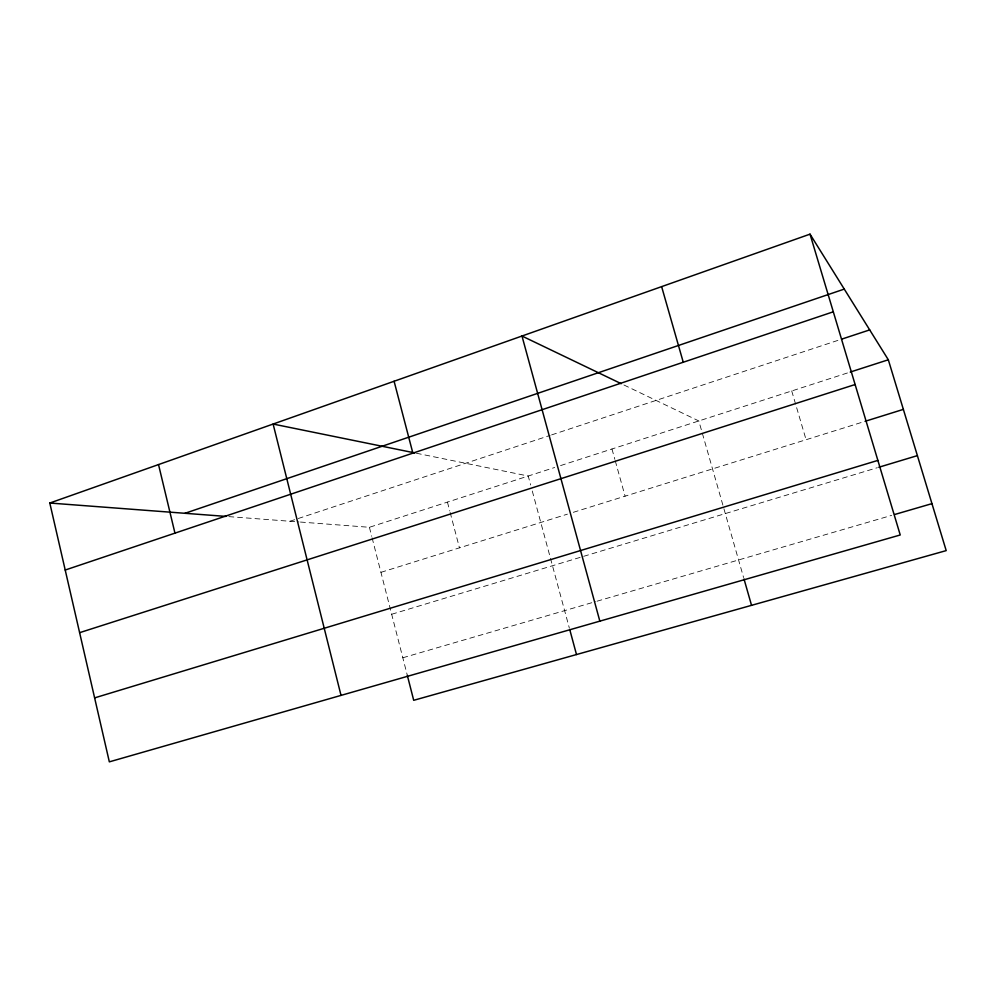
<?xml version="1.0" encoding="UTF-8"?>
<svg xmlns="http://www.w3.org/2000/svg" width="996" height="996" viewBox="0 0 996 996"><rect width="100%" height="100%" fill="white"/><g stroke="black" fill="none" stroke-linecap="round" stroke-linejoin="round"><path stroke-width="0.75" stroke-dasharray="4.98 3.74" d="M289.936 521.257L550.153 435.377M551.61 434.891L838.707 340.122M300.443 522.053L369.404 527.295L554.672 467.485M560.549 465.593L848.804 372.529M380.933 572.327L567.409 514.16M573.323 512.317L863.569 421.794M391.677 614.258L877.327 467.709M402.82 657.771L595.533 601.634M597.015 601.211L891.619 515.38M228.868 516.625L298.937 521.941M416.365 453.23L528.229 476.026L530.656 485.015M623.932 384.991L698.818 420.947L743.589 577.531M791.72 390.955L806.088 439.722M611.967 448.984L614.843 459.305M615.254 460.787L625.09 496.17M532.275 491.003L569.376 628.202M447.428 502.109L449.756 510.96M450.142 512.43L459.455 547.837M369.404 527.295L371.707 536.296M372.093 537.803L407.327 675.375"/><path stroke-width="1.49" d="M810.022 234.147L900.235 534.976L109.336 761.853L49.8 503.03L810.022 234.147L888.32 359.78L946.2 550.614L413.701 700.313L407.327 675.375M184.995 513.289L844.259 289.101M65.213 570.036L833.303 311.798M841.657 339.15L869.695 329.9M850.26 372.056L888.32 359.78M79.618 632.672L855.116 384.531M865.038 421.333L903.36 409.381M94.62 697.885L877.874 460.401M878.808 467.261L917.391 455.62M894.607 514.521L931.957 503.64M49.8 503.03L225.843 516.401M414.884 452.931L273.116 424.047L341.018 695.395M621.243 383.697L521.979 336.026L599.841 621.143M661.63 286.636L683.256 362.245M744.012 579L751.532 605.331M569.774 629.659L576.497 654.546M394.092 381.256L412.879 453.155M158.526 464.572L174.96 533.146"/></g></svg>
